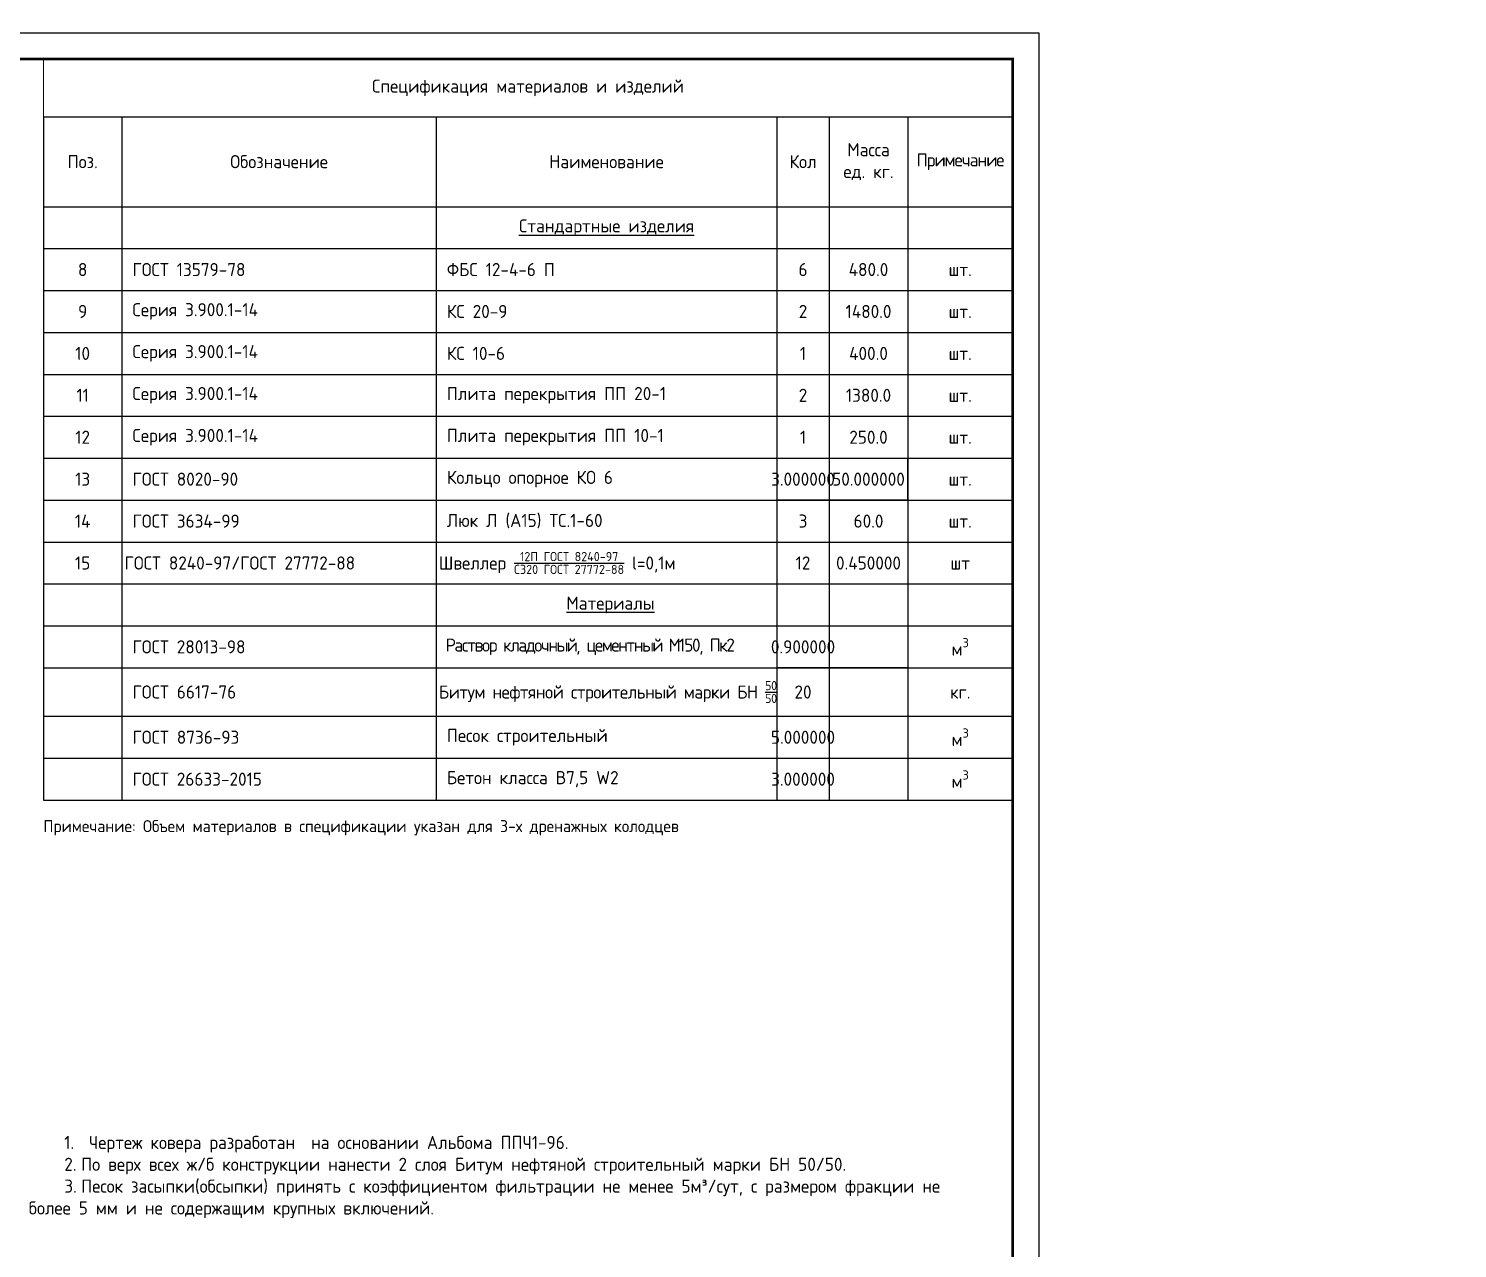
# Model space of a CAD drawing. Header units: metres. Extents: x 1563 to 4966, y -517 to 1463.
# Drawn here: x 2417.1 to 2689.8, y 525.5 to 758.3 of the extents above; entities that cross this region are included whole.
import ezdxf
from ezdxf.enums import TextEntityAlignment as Align

# ---------------------------------------------------------------- set-up
doc = ezdxf.new("R2018")
doc.units = ezdxf.units.M
doc.layers.add('Форматы', color=7, linetype='Continuous')
doc.styles.get("Standard").update_dxf_attribs({"font": 'GOST Common.ttf'})

# ---------------------------------------------------------------- blocks, each defined once
blk = doc.blocks.new('*T103')
at = {"color": 0, "lineweight": -2, "transparency": 16777216}
for p, q in [((0, -11), (185, -11)), ((0, -11), (0, -141.42)), ((15, -11), (15, -141.42)), ((75, -11), (75, -141.42)), ((140, -11), (140, -141.42)), ((150, -11), (150, -141.42)), ((165, -11), (165, -76.17)), ((185, -11), (185, -141.42)), ((0, -28.17), (185, -28.17)), ((0, -36.17), (185, -36.17)), ((0, -44.17), (185, -44.17)), ((0, -52.17), (185, -52.17)), ((0, -60.17), (185, -60.17)), ((0, -68.17), (185, -68.17)), ((0, -76.17), (185, -76.17)), ((0, -84.17), (140, -84.17)), ((165, -84.17), (185, -84.17)), ((165, -84.17), (165, -141.42)), ((0, -92.17), (185, -92.17)), ((0, -100.17), (185, -100.17)), ((0, -108.17), (185, -108.17)), ((0, -116.17), (140, -116.17)), ((165, -116.17), (185, -116.17)), ((0, -125.42), (185, -125.42)), ((0, -133.42), (185, -133.42)), ((0, -141.42), (185, -141.42))]:
    blk.add_line(p, q, dxfattribs=at)
at = {"lineweight": 30, "transparency": 16777216}
for p, q in [((165, -76.17), (165, -84.17)), ((140, -84.17), (165, -84.17)), ((140, -116.17), (165, -116.17))]:
    blk.add_line(p, q, dxfattribs=at)
at = {"layer": 'Defpoints', "color": 8, "linetype": 'ByBlock', "lineweight": 0, "transparency": 16777216}
for p, q in [((0, 0), (185, 0)), ((0, 0), (0, -11)), ((185, 0), (185, -11))]:
    blk.add_line(p, q, dxfattribs=at)
at = {"color": 7, "transparency": 16777216, "char_height": 2.5}
for s, insert, width, attachment_point in [('Спецификация материалов и изделий ', (92.5, -5.5), 182, 5), ('Масса ед. кг.', (157.5, -19.58), 13, 5), ('Поз.', (7.5, -19.58), 12, 5), ('Обозначение', (45, -19.58), 57, 5), ('Наименование', (107.5, -19.58), 62, 5), ('Кол', (145, -19.58), 8, 5), ('{\\T0.9;Примечание}', (175, -19.58), 17, 5), ('{\\LСтандартные изделия}', (107.5, -32.17), 61, 5), ('8', (7.5, -40.17), 14, 5), ('ГОСТ 13579-78', (17, -40.17), 56, 4), ('ФБС 12-4-6 П', (77, -40.17), 61, 4), ('6', (145, -40.17), 9, 5), ('480.0', (157.5, -40.17), 14, 5), ('шт.', (175, -40.17), 19, 5), ('9', (7.5, -48.17), 14, 5), ('Серия 3.900.1-14', (17, -48.17), 56, 4), ('КС 20-9', (77, -48.17), 61, 4), ('2', (145, -48.17), 9, 5), ('1480.0', (157.5, -48.17), 14, 5), ('шт.', (175, -48.17), 19, 5), ('10', (7.5, -56.17), 14, 5), ('Серия 3.900.1-14', (17, -56.17), 56, 4), ('КС 10-6', (77, -56.17), 61, 4), ('1', (145, -56.17), 9, 5), ('400.0', (157.5, -56.17), 14, 5), ('шт.', (175, -56.17), 19, 5), ('Серия 3.900.1-14', (17, -64.17), 56, 4), ('Плита перекрытия ПП 20-1', (77, -64.17), 61, 4), ('11', (7.5, -64.17), 14, 5), ('2', (145, -64.17), 9, 5), ('1380.0', (157.5, -64.17), 14, 5), ('шт.', (175, -64.17), 19, 5), ('Серия 3.900.1-14', (17, -72.17), 56, 4), ('Плита перекрытия ПП 10-1', (77, -72.17), 61, 4), ('12', (7.5, -72.17), 14, 5), ('1', (145, -72.17), 9, 5), ('250.0', (157.5, -72.17), 14, 5), ('шт.', (175, -72.17), 19, 5), ('13', (7.5, -80.17), 14, 5), (' ГОСТ 8020-90', (15.5, -80.17), 59, 4), (' Кольцо опорное КО 6', (75.5, -80.17), 64, 4), ('3.000000', (145, -80.17), 9, 5), ('50.000000', (157.5, -80.17), 14, 5), ('шт.', (175, -80.17), 19, 5), ('14', (7.5, -88.17), 14, 5), ('шт.', (175, -88.17), 19, 5), ('15', (7.5, -96.17), 14, 5), ('\\A1;м{\\H0.7x;\\S3^ ;}', (175, -112.17), 20, 5), ('\\A1;м{\\H0.7x;\\S3^ ;}', (175, -129.42), 20, 5), ('\\A1;м{\\H0.7x;\\S3^ ;}', (175, -137.42), 20, 5)]:
    blk.add_mtext(s, dxfattribs=dict(at, insert=insert, width=width, attachment_point=attachment_point))
at = {"color": 0, "transparency": 16777216, "char_height": 2.5}
for s, insert, width, attachment_point in [(' ГОСТ 3634-99', (15.5, -88.17), 59, 4), (' Люк Л (А15) ТС.1-60', (75.5, -88.17), 64, 4), ('3', (145, -88.17), 9, 5), ('60.0', (157.5, -88.17), 14, 5), ('ГОСТ 8240-97/ГОСТ 27772-88', (15.5, -96.17), 59, 4), ('\\A1;Швеллер {\\H0.7x;\\S12П ГОСТ 8240-97/С320 ГОСТ 27772-88;\\H1.42857x; l=0,1м}', (75.5, -96.17), 64, 4), ('12', (145, -96.17), 10, 5), ('0.450000', (157.5, -96.17), 14, 5), ('шт', (175, -96.17), 19, 5), ('{\\L Материалы}', (107.5, -104.17), 64, 5), (' ГОСТ 28013-98', (15.5, -112.17), 59, 4), ('{\\T0.85; Раствор кладочный, цементный М150, Пк2}', (75.5, -112.17), 64, 4), ('0.900000', (145, -112.17), 9, 5), (' ГОСТ 6617-76', (15.5, -120.79), 59, 4), ('\\A1;{\\T0.95;Битум нефтяной строительный марки БН \\H0.7x;\\S50/50;}', (75.5, -120.79), 64, 4), ('20', (145, -120.79), 9, 5), ('кг.', (175, -120.79), 19, 5), (' ГОСТ 8736-93', (15.5, -129.42), 59, 4), (' Песок строительный', (75.5, -129.42), 64, 4), ('5.000000', (145, -129.42), 9, 5), (' ГОСТ 26633-2015', (15.5, -137.42), 59, 4), (' Бетон класса В7,5 W2', (75.5, -137.42), 64, 4), ('3.000000', (145, -137.42), 9, 5)]:
    blk.add_mtext(s, dxfattribs=dict(at, insert=insert, width=width, attachment_point=attachment_point))
blk = doc.blocks.new('*U324')
blk.add_lwpolyline([(0, 0), (420, 0), (420, -297), (0, -297)], close=True)
at = {"const_width": 0.5}
blk.add_lwpolyline([(20, -5), (415, -5), (415, -292), (20, -292)], close=True, dxfattribs=at)
blk.add_attdef('РАЗРАБОТАЛ', text='', height=2.5).set_placement((250.5, -264.22), align=Align.MIDDLE_LEFT)
at = {"flags": 8}
for tag, height, p in [('ДАТА', 2.5, (290.07, -264.4)), ('ЛИСТ', 3, (386.39, -271.92)), ('ЛИСТОВ', 3, (403.89, -271.92)), ('ФОРМАТ', 3, (380.97, -294.75))]:
    blk.add_attdef(tag, text='', height=height, dxfattribs=at).set_placement(p, align=Align.MIDDLE_CENTER)
blk.add_attdef('ПРОВЕРИЛ', (250.75, -270.73), '', height=2.5)
at = {"lineweight": 30, "flags": 104}
for tag, p in [('ТЕПЛОВЫЕ_СЕТИ', (330, -269.5)), ('ИМЯ_ЧЕРТЕЖА', (330, -284.5))]:
    blk.add_attdef(tag, text='', height=3, dxfattribs=at).set_placement(p, align=Align.MIDDLE_CENTER)
blk = doc.blocks.new('*U319')
blk.add_attdef('РАЗРАБОТАЛ', text='', height=2.5).set_placement((250.5, -264.22), align=Align.MIDDLE_LEFT)
at = {"flags": 8}
for tag, height, p in [('ДАТА', 2.5, (290.07, -264.4)), ('ЛИСТ', 3, (386.39, -271.92)), ('ЛИСТОВ', 3, (403.89, -271.92)), ('ФОРМАТ', 3, (380.97, -294.75))]:
    blk.add_attdef(tag, text='', height=height, dxfattribs=at).set_placement(p, align=Align.MIDDLE_CENTER)
blk.add_attdef('ПРОВЕРИЛ', (250.75, -270.73), '', height=2.5)
at = {"lineweight": 30, "flags": 104}
for tag, p in [('ТЕПЛОВЫЕ_СЕТИ', (330, -269.5)), ('ИМЯ_ЧЕРТЕЖА', (330, -284.5))]:
    blk.add_attdef(tag, text='', height=3, dxfattribs=at).set_placement(p, align=Align.MIDDLE_CENTER)

msp = doc.modelspace()

# ---------------------------------------------------------------- block references
for name, p in [('*U324', (2189.9186, 757.5109)), ('*T103', (2419.9186, 752.5109))]:
    msp.add_blockref(name, p)
at = {"layer": 'Форматы'}
ref = msp.add_blockref('*U319', (2204.0412, 1119.7546), dxfattribs=at)
lines = msp.add_mtext('Неподвижная опора Н1, Н2, Н3', dxfattribs={"layer": '0', "insert": (2534.0412, 835.2546), "char_height": 70, "attachment_point": 1})
ref.add_attrib('ИМЯ_ЧЕРТЕЖА', '', (2534.0412, 835.2546), dxfattribs={"flags": 104}).embed_mtext(lines)

# ---------------------------------------------------------------- texts
at = {"lineweight": 50, "insert": (2419.9186, 611.0942), "char_height": 2.5, "attachment_point": 1}
msp.add_mtext_dynamic_manual_height_columns('{\\H0.91667x;\\PПримечание: Объем материалов в спецификации указан для 3-х дренажных колодцев}', width=185, gutter_width=12.5, heights=[0], dxfattribs=at)
at = {"color": 0, "insert": (2417.1241, 547.0107), "char_height": 2.5, "width": 182.302319, "attachment_point": 1}
msp.add_mtext('\\pi6.78575;{\\C256;1.^I Чертеж ковера разработан  на основании Альбома ППЧ1-96.\\P\\pi-3.21425,l10;2.^IПо верх всех ж/б конструкции нанести 2 слоя }Битум нефтяной строительный марки БН 50/50.{\\C256; \\P3.^IПесок засыпки(обсыпки) принять с коэффициентом фильтрации не менее 5м³/сут, с размером фракции не более 5 мм и не содержащим крупных включений.}', dxfattribs=at)

doc.saveas('drawing.dxf')
